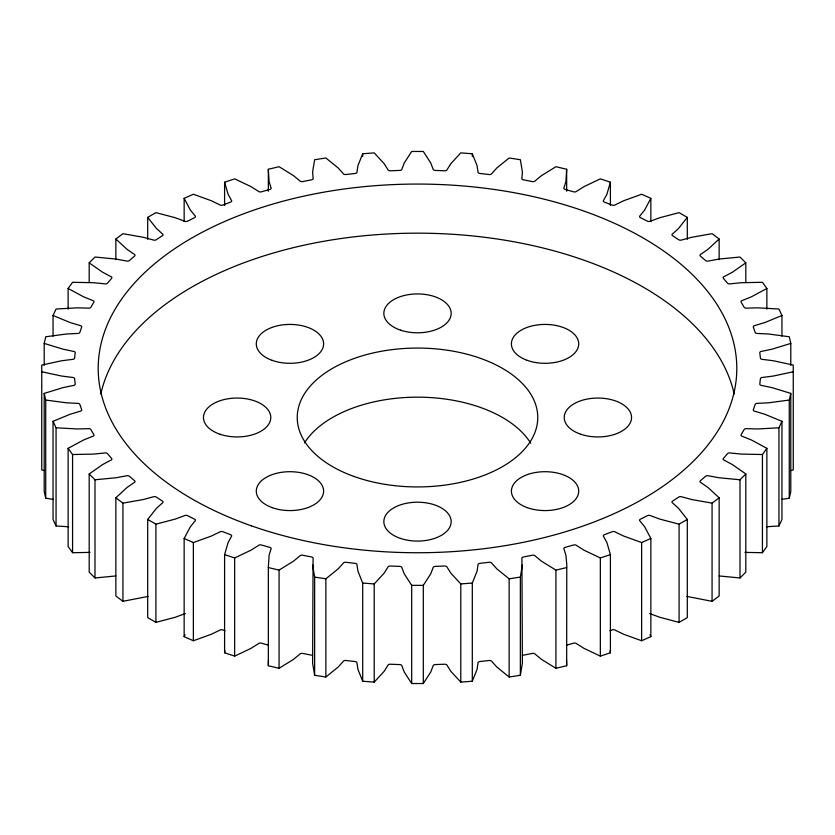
<?xml version="1.0" encoding="UTF-8"?>
<svg xmlns="http://www.w3.org/2000/svg" width="835" height="835" viewBox="0 0 835 835"><rect width="100%" height="100%" fill="white"/><g stroke="black" fill="none" stroke-linecap="round" stroke-linejoin="round"><path stroke-width="1.25" d="M610.406 205.462L610.406 182.207L600.344 178.857L584.02 186.623L576.714 191.225A2.359 1.367 0 0 1 573.541 191.81L565.18 189.43A2.359 1.367 0 0 1 564.042 187.614L565.921 181.466L566.662 169.265L555.922 166.697L541.497 175.632L535.298 180.746A2.359 1.367 0 0 1 532.281 181.56L523.451 179.838A2.359 1.367 0 0 1 521.917 178.126L522.386 171.885L520.362 159.725L509.141 157.992L496.856 167.939L491.867 173.471A2.359 1.367 0 0 1 489.059 174.515L479.906 173.461A2.359 1.367 0 0 1 478.006 171.885L477.067 165.664L472.307 153.765L460.784 152.888L450.858 163.67L447.153 169.536A2.359 1.367 0 0 1 444.606 170.778L435.306 170.423A2.359 1.367 0 0 1 433.062 169.004L430.714 162.909L423.314 151.469L411.686 151.469L404.286 162.909L401.938 169.004A2.359 1.367 0 0 1 399.694 170.423L390.394 170.778A2.359 1.367 0 0 1 387.847 169.536L384.142 163.67L374.216 152.888L362.693 153.765L357.933 165.664L356.994 171.885A2.359 1.367 0 0 1 355.094 173.461L345.94 174.515A2.359 1.367 0 0 1 343.133 173.471L338.144 167.939L325.859 157.992L314.638 159.725L312.614 171.885L313.083 178.126A2.359 1.367 0 0 1 311.549 179.838L302.719 181.56A2.359 1.367 0 0 1 299.702 180.746L293.502 175.632L279.078 166.697L268.338 169.265L269.079 181.466L270.958 187.614A2.359 1.367 0 0 1 269.82 189.43L261.459 191.81A2.359 1.367 0 0 1 258.286 191.225L250.98 186.623L234.656 178.857L224.594 182.207L224.594 205.462M522.418 655.548A2.359 1.367 0 0 1 523.451 655.162L532.281 653.44A2.359 1.367 0 0 1 535.298 654.254L541.497 659.368L555.922 668.303L566.662 665.735L566.777 564.491L565.921 555.338L564.042 549.19A2.359 1.367 0 0 1 565.18 547.384L573.541 545.004A2.359 1.367 0 0 1 576.714 545.589L584.02 550.192L600.344 557.957L610.406 554.607L606.909 542.562L603.663 536.602A2.359 1.367 0 0 1 604.373 534.724L612.128 531.728A2.359 1.367 0 0 1 615.416 532.072L623.693 536.08L641.635 542.552L650.851 538.471L644.662 526.791L640.101 521.134A2.359 1.367 0 0 1 640.372 519.213L647.386 515.665A2.359 1.367 0 0 1 650.716 515.759L659.838 519.109L679.085 524.171L687.299 519.433L678.531 508.317L672.728 503.056A2.359 1.367 0 0 1 672.561 501.125L678.709 497.086A2.359 1.367 0 0 1 682.038 496.919L691.839 499.56L712.067 503.129L719.144 497.806L707.934 487.452L700.982 482.672A2.359 1.367 0 0 1 700.388 480.772L705.565 476.294A2.359 1.367 0 0 1 708.832 475.887L719.144 477.766L740.008 479.781L745.812 473.967L732.358 464.552L724.383 460.325A2.359 1.367 0 0 1 723.371 458.488L727.494 453.666A2.359 1.367 0 0 1 730.635 453.019L741.282 454.094L762.428 454.522L766.874 448.322L751.406 439.993L742.545 436.413A2.359 1.367 0 0 1 741.125 434.67L744.121 429.576A2.359 1.367 0 0 1 747.085 428.689L757.888 428.96L778.94 427.791L781.946 421.31L764.735 414.223L755.143 411.342A2.359 1.367 0 0 1 753.337 409.714L755.153 404.443A2.359 1.367 0 0 1 757.898 403.336L768.67 402.794L789.273 400.048L790.797 393.4L772.114 387.659L761.958 385.53A2.359 1.367 0 0 1 759.798 384.058L760.414 378.683A2.359 1.367 0 0 1 762.877 377.389L773.44 376.032L793.25 371.763M566.662 665.735L566.558 660.391M566.662 567.549L555.922 570.117L541.497 561.183L535.298 556.068A2.359 1.367 0 0 0 532.281 555.244L523.451 556.976A2.359 1.367 0 0 0 521.917 558.688L522.386 663.115L520.362 675.275L509.141 677.008L496.856 667.061L491.867 661.529A2.359 1.367 0 0 0 489.059 660.485L479.906 661.539A2.359 1.367 0 0 0 478.006 663.115L477.067 669.336L472.307 681.235L460.784 682.111L450.858 671.33L447.153 665.464A2.359 1.367 0 0 0 444.606 664.222L435.306 664.577A2.359 1.367 0 0 0 433.062 665.996L430.714 672.091L423.314 683.531L411.686 683.531L404.286 672.091L401.938 665.996A2.359 1.367 0 0 0 399.694 664.577L390.394 664.222A2.359 1.367 0 0 0 387.847 665.464L384.142 671.33L374.216 682.111L362.693 681.235L357.933 669.336L356.994 663.115A2.359 1.367 0 0 0 355.094 661.539L345.94 660.485A2.359 1.367 0 0 0 343.133 661.529L338.144 667.061L325.859 677.008L314.638 675.275L312.614 663.115L313.083 558.688A2.359 1.367 0 0 0 311.549 556.976L302.719 555.244A2.359 1.367 0 0 0 299.702 556.068L293.502 561.183L279.078 570.117L268.338 567.549L269.079 555.338L270.958 549.19A2.359 1.367 0 0 0 269.82 547.384L261.459 545.004A2.359 1.367 0 0 0 258.286 545.589L250.98 550.192L234.656 557.957L224.594 554.607L228.091 542.562L231.337 536.602A2.359 1.367 0 0 0 230.627 534.724L222.872 531.728A2.359 1.367 0 0 0 219.584 532.072L211.307 536.08L193.365 542.552L184.149 538.471L190.338 526.791L194.899 521.134A2.359 1.367 0 0 0 194.628 519.213L187.614 515.665A2.359 1.367 0 0 0 184.285 515.759L175.162 519.109L155.915 524.171L147.701 519.433L156.469 508.317L162.272 503.056A2.359 1.367 0 0 0 162.439 501.125L156.291 497.086A2.359 1.367 0 0 0 152.962 496.919L143.161 499.56L122.933 503.129L115.856 497.806L127.066 487.452L134.018 482.672A2.359 1.367 0 0 0 134.612 480.772L129.435 476.294A2.359 1.367 0 0 0 126.168 475.887L115.856 477.766L94.992 479.781L89.188 473.967L102.642 464.552L110.617 460.325A2.359 1.367 0 0 0 111.629 458.488L107.506 453.666A2.359 1.367 0 0 0 104.365 453.019L93.718 454.094L72.572 454.522L68.126 448.322L83.594 439.993L92.455 436.413A2.359 1.367 0 0 0 93.875 434.67L90.879 429.576A2.359 1.367 0 0 0 87.915 428.689L77.112 428.96L56.06 427.791L53.054 421.31L70.265 414.223L79.857 411.342A2.359 1.367 0 0 0 81.663 409.714L79.847 404.443A2.359 1.367 0 0 0 77.102 403.336L66.33 402.794L45.727 400.048L44.203 393.4L62.886 387.659L73.042 385.53A2.359 1.367 0 0 0 75.202 384.058L74.586 378.683A2.359 1.367 0 0 0 72.123 377.389L61.56 376.032L41.75 371.763M268.442 660.391L268.338 665.735L279.078 668.303L293.502 659.368L299.702 654.254A2.359 1.367 0 0 1 302.719 653.44L311.549 655.162A2.359 1.367 0 0 1 312.582 655.548M522.386 564.93L520.362 577.079L520.362 675.275M268.63 645.225L261.459 643.19A2.359 1.367 0 0 0 258.286 643.775L250.98 648.378L234.656 656.143L224.594 652.793L224.98 650.768M610.406 182.207L606.909 194.252L603.663 200.212A2.359 1.367 0 0 0 604.373 202.091L612.128 205.086A2.359 1.367 0 0 0 615.416 204.742L623.693 200.724L641.635 194.252L650.851 198.344L650.851 221.599M44.203 365.375L44.203 343.415L45.727 336.766L66.33 334.021L77.102 333.468A2.359 1.367 0 0 0 79.847 332.372L81.663 327.09A2.359 1.367 0 0 0 79.857 325.473L70.265 322.592L53.054 315.494L56.06 309.023L77.112 307.844L87.915 308.115A2.359 1.367 0 0 0 90.879 307.238L93.875 302.145A2.359 1.367 0 0 0 92.455 300.402L83.594 296.811L68.126 288.482L72.572 282.293L93.718 282.721L104.365 283.796A2.359 1.367 0 0 0 107.506 283.148L111.629 278.316A2.359 1.367 0 0 0 110.617 276.479L102.642 272.262L89.188 262.837L94.992 257.034L115.856 259.048L126.168 260.927A2.359 1.367 0 0 0 129.435 260.52L134.612 256.042A2.359 1.367 0 0 0 134.018 254.143L127.066 249.362L115.856 239.008L122.933 233.685L143.161 237.255L152.962 239.885A2.359 1.367 0 0 0 156.291 239.728L162.439 235.679A2.359 1.367 0 0 0 162.272 233.758L156.469 228.487L147.701 217.382L155.915 212.633L175.162 217.705L184.285 221.056A2.359 1.367 0 0 0 187.614 221.15L194.628 217.601A2.359 1.367 0 0 0 194.899 215.68L190.338 210.013L184.149 198.344L193.365 194.252L211.307 200.724L219.584 204.742A2.359 1.367 0 0 0 222.872 205.086L230.627 202.091A2.359 1.367 0 0 0 231.337 200.212L228.091 194.252L224.594 182.207M781.612 499.403L789.273 498.234L790.797 491.585L790.797 393.4M225.085 630.769L222.872 629.914A2.359 1.367 0 0 0 219.584 630.258L211.307 634.276L193.365 640.748L184.149 636.656L184.994 634.683M650.851 198.344L644.662 210.013L640.101 215.68A2.359 1.367 0 0 0 640.372 217.601L647.386 221.15A2.359 1.367 0 0 0 650.716 221.056L659.838 217.705L679.085 212.633L687.299 217.382L687.299 239.342M766.405 526.77L778.94 525.977L781.946 519.506L781.946 421.31M472.307 681.235L472.307 583.049L477.067 571.15L478.006 564.93A2.359 1.367 0 0 1 479.906 563.354L489.059 562.299A2.359 1.367 0 0 1 491.867 563.343L496.856 568.875L509.141 578.822L520.362 577.079M687.299 217.382L678.531 228.487L672.728 233.758A2.359 1.367 0 0 0 672.561 235.679L678.709 239.728A2.359 1.367 0 0 0 682.038 239.885L691.839 237.255L712.067 233.685L719.144 239.008L719.144 259.675M744.945 552.394L762.428 552.707L766.874 546.518L766.874 448.322M423.314 683.531L423.314 585.345L430.714 573.906L433.062 567.81A2.359 1.367 0 0 1 435.306 566.38L444.606 566.036A2.359 1.367 0 0 1 447.153 567.278L450.858 573.144L460.784 583.926L460.784 682.111M719.144 239.008L707.934 249.362L700.982 254.143A2.359 1.367 0 0 0 700.388 256.042L705.565 260.52A2.359 1.367 0 0 0 708.832 260.927L719.144 259.048L740.008 257.034L745.812 262.837L745.812 282.22M719.144 575.952L740.008 577.966L745.812 572.163L745.812 473.967M374.216 682.111L374.216 583.926L384.142 573.144L387.847 567.278A2.359 1.367 0 0 1 390.394 566.036L399.694 566.38A2.359 1.367 0 0 1 401.938 567.81L404.286 573.906L411.686 585.345L411.686 683.531M745.812 262.837L732.358 272.262L724.383 276.479A2.359 1.367 0 0 0 723.371 278.316L727.494 283.148A2.359 1.367 0 0 0 730.635 283.796L741.282 282.721L762.428 282.293L766.874 288.482L766.874 309.159M686.934 596.43L712.067 601.315L719.144 595.992L719.144 497.806M312.614 564.93L314.638 577.079L325.859 578.822L338.144 568.875L343.133 563.343A2.359 1.367 0 0 1 345.94 562.299L355.094 563.354A2.359 1.367 0 0 1 356.994 564.93L357.933 571.15L362.693 583.049L362.693 681.235M766.874 288.482L751.406 296.811L742.545 300.402A2.359 1.367 0 0 0 741.125 302.145L744.121 307.238A2.359 1.367 0 0 0 747.085 308.115L757.888 307.844L778.94 309.023L781.946 315.494L781.946 336.171M649.693 613.568A2.359 1.367 0 0 1 650.716 613.944L659.838 617.295L679.085 622.367L687.299 617.618L687.299 519.433M781.946 315.494L764.735 322.592L755.143 325.473A2.359 1.367 0 0 0 753.337 327.09L755.153 332.372A2.359 1.367 0 0 0 757.898 333.468L768.67 334.021L789.273 336.766L790.797 343.415L790.797 365.375M609.915 630.769L612.128 629.914A2.359 1.367 0 0 1 615.416 630.258L623.693 634.276L641.635 640.748L650.851 636.656L650.851 538.471M790.797 343.415L772.114 349.145L761.958 351.284A2.359 1.367 0 0 0 759.798 352.756L760.414 358.132A2.359 1.367 0 0 0 762.877 359.426L773.44 360.772L793.25 365.052L793.25 469.948L790.828 470.564M566.37 645.225L573.541 643.19A2.359 1.367 0 0 1 576.714 643.775L584.02 648.378L600.344 656.143L610.406 652.793L610.406 554.607M148.066 596.43L122.933 601.315L115.856 595.992L115.856 497.806M147.701 519.433L147.701 617.618L155.915 622.367L175.162 617.295L184.285 613.944A2.359 1.367 0 0 1 185.307 613.568M115.856 575.952L94.992 577.966L89.188 572.163L89.188 473.967M460.784 583.926L472.307 583.049M90.055 552.394L72.572 552.707L68.126 546.518L68.126 448.322M411.686 585.345L423.314 585.345M68.595 526.77L56.06 525.977L53.054 519.506L53.054 421.31M362.693 583.049L374.216 583.926M53.388 499.403L45.727 498.234L44.203 491.585L44.203 393.4M44.172 470.564L41.75 469.948L41.75 365.052L61.56 360.772L72.123 359.426A2.359 1.367 0 0 0 74.586 358.132L75.202 352.756A2.359 1.367 0 0 0 73.042 351.284L62.886 349.145L44.203 343.415M650.006 634.683L650.851 636.656M610.02 650.768L610.406 652.793M789.273 400.048L789.273 498.234M778.94 427.791L778.94 525.977M762.428 454.522L762.428 552.707M740.008 479.781L740.008 577.966M712.067 503.129L712.067 601.315M679.085 524.171L679.085 622.367M641.635 542.552L641.635 640.748M600.344 557.957L600.344 656.143M566.662 169.265L566.662 191.225M555.922 570.117L555.922 668.303M509.141 578.822L509.141 677.008M472.307 153.765L472.307 156.343M362.693 153.765L362.693 156.343M325.859 578.822L325.859 677.008M314.638 577.079L314.638 675.275M279.078 570.117L279.078 668.303M268.338 169.265L268.338 191.225M268.338 567.549L268.338 665.735M234.656 557.957L234.656 656.143M224.594 554.607L224.594 652.793M193.365 542.552L193.365 640.748M184.149 198.344L184.149 221.599M184.149 538.471L184.149 636.656M155.915 524.171L155.915 622.367M147.701 217.382L147.701 239.342M122.933 503.129L122.933 601.315M115.856 239.008L115.856 259.675M94.992 479.781L94.992 577.966M89.188 262.837L89.188 282.22M72.572 454.522L72.572 552.707M68.126 288.482L68.126 309.159M56.06 427.791L56.06 525.977M53.054 315.494L53.054 336.171M45.727 400.048L45.727 498.234M304.451 442.926A120.25 69.43 0 0 1 417.782 397.168A120.25 69.43 0 0 1 530.736 443.228M100.816 393.995A319.294 184.337 0 0 1 417.521 233.163A319.294 184.337 0 0 1 734.195 394.026M251.512 525.873A319.294 184.337 0 0 0 736.71 372.661A319.294 184.337 0 0 0 264.288 206.673A319.294 184.337 0 0 0 251.512 525.873M353.894 476.42A120.25 69.43 0 0 0 537.688 419.848A120.25 69.43 0 0 0 360.918 356.232A120.25 69.43 0 0 0 353.894 476.42M527.135 507.596A33.671 19.445 0 0 0 578.697 491.867A33.671 19.445 0 0 0 529.317 473.956A33.671 19.445 0 0 0 527.135 507.596M580.868 434.273A33.671 19.445 0 0 0 631.552 417.615A33.671 19.445 0 0 0 581.223 400.602A33.671 19.445 0 0 0 580.868 434.273M527.135 360.323A33.671 19.445 0 0 0 578.697 344.584A33.671 19.445 0 0 0 529.317 326.673A33.671 19.445 0 0 0 527.135 360.323M400.487 330.138A33.671 19.445 0 0 0 451.171 313.48A33.671 19.445 0 0 0 400.842 296.467A33.671 19.445 0 0 0 400.487 330.138M272.033 360.323A33.671 19.445 0 0 0 323.594 344.584A33.671 19.445 0 0 0 274.214 326.673A33.671 19.445 0 0 0 272.033 360.323M220.106 434.273A33.671 19.445 0 0 0 270.791 417.615A33.671 19.445 0 0 0 220.461 400.602A33.671 19.445 0 0 0 220.106 434.273M272.033 507.596A33.671 19.445 0 0 0 323.594 491.867A33.671 19.445 0 0 0 274.214 473.956A33.671 19.445 0 0 0 272.033 507.596M400.487 538.418A33.671 19.445 0 0 0 451.171 521.76A33.671 19.445 0 0 0 400.842 504.747A33.671 19.445 0 0 0 400.487 538.418"/></g></svg>
